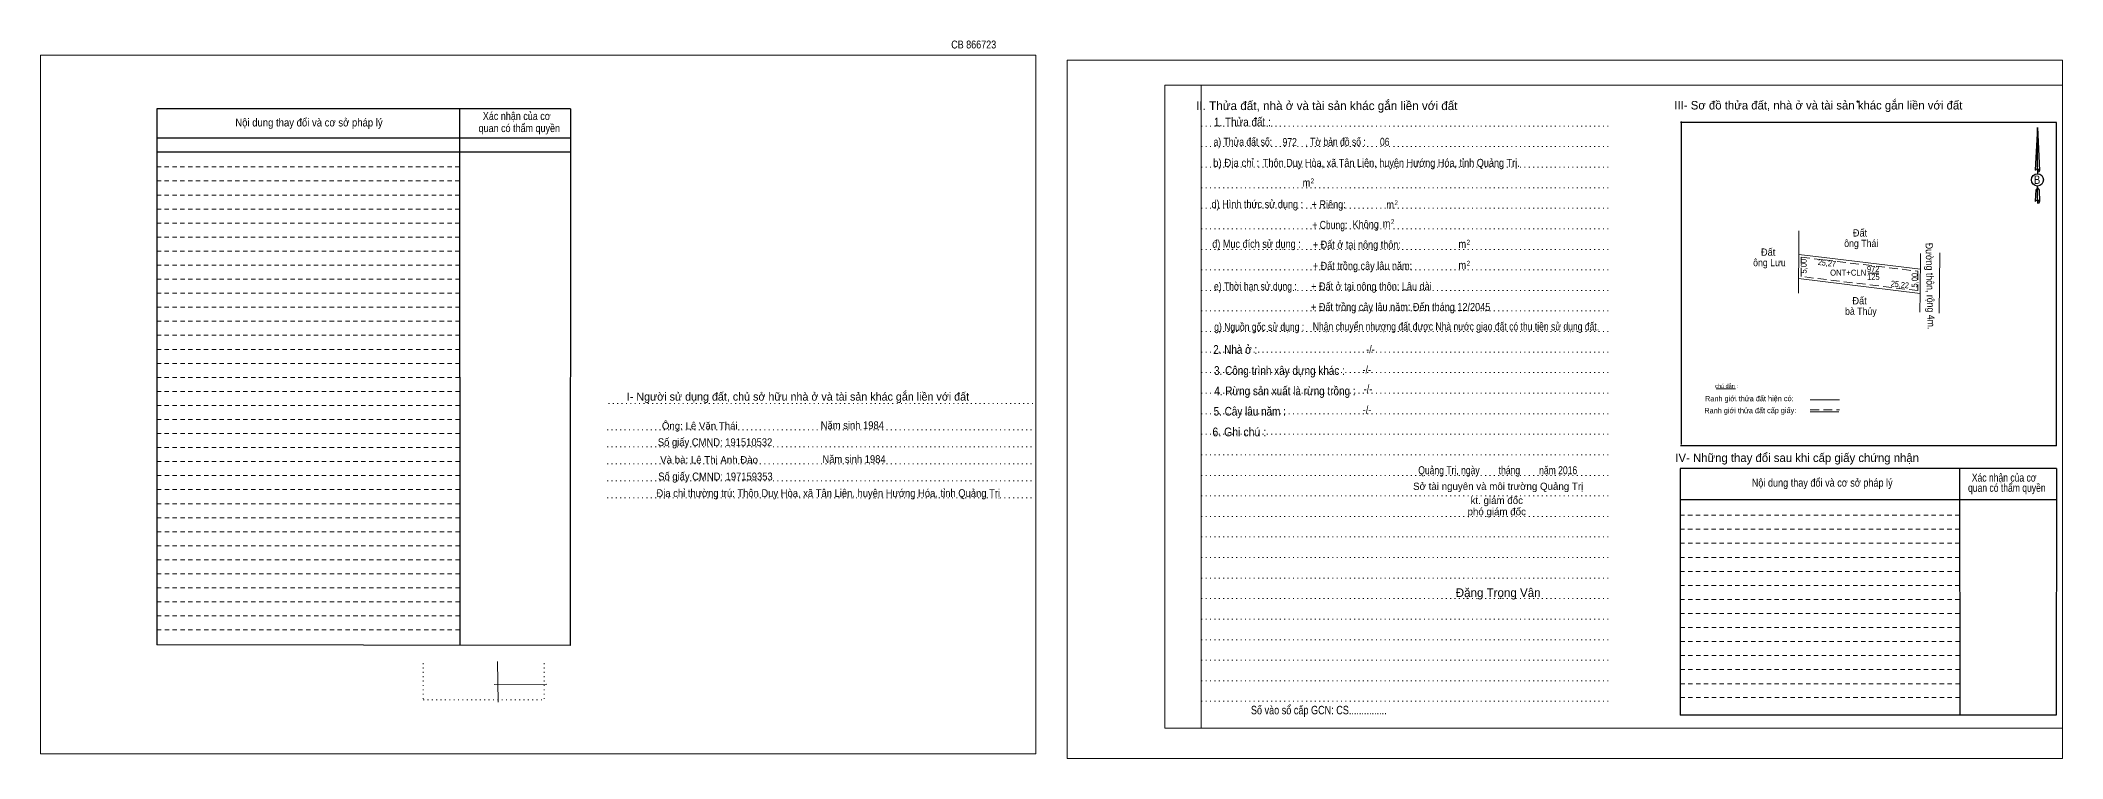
# Model space of a CAD drawing. Header units: metres. Extents: x 549694 to 550451, y 1838443 to 1838597.
# Drawn here: x 550034 to 550450.9, y 1838443.3 to 1838591.4 of the extents above; entities that cross this region are included whole.
import ezdxf
from ezdxf.enums import TextEntityAlignment as Align

# ---------------------------------------------------------------- set-up
doc = ezdxf.new("R2010")
doc.units = ezdxf.units.M
doc.header["$LTSCALE"] = 0.6
doc.header["$PDMODE"] = 32
doc.header["$PDSIZE"] = 0.3
for name, pattern in [('DOTTED', [1.5, 0.3, -1.2]), ('MEDIUM_DASHED', [4.5, 3, -1.5]), ('SHORT_DASHED', [2.7, 1.5, -1.2])]:
    doc.linetypes.add(name, pattern=pattern)
for name, color, linetype, lineweight in [('1', 7, 'DOTTED', 13), ('14', 7, 'Continuous', 13), ('15', 7, 'Continuous', 13), ('18', 7, 'Continuous', 13), ('2', 7, 'SHORT_DASHED', 13), ('28', 7, 'Continuous', 13), ('55', 7, 'Continuous', 13)]:
    doc.layers.add(name, color=color, linetype=linetype, lineweight=lineweight)
doc.layers.add('40', color=7, linetype='Continuous')

msp = doc.modelspace()

# ---------------------------------------------------------------- linework, layer by layer
at = {"layer": '1', "linetype": 'Continuous'}
for p, q in [((550265.82, 1838582.13), (550450.92, 1838582.13)), ((550265.82, 1838582.13), (550265.82, 1838449.63)), ((550450.92, 1838582.13), (550450.92, 1838448.51)), ((550265.82, 1838449.63), (550450.92, 1838449.63))]:
    msp.add_line(p, q, dxfattribs=at)
at = {"layer": '1'}
for p, q in [((550273.32, 1838582.13), (550273.32, 1838449.63)), ((550273.32, 1838582.13), (550273.32, 1838449.63)), ((550273.38, 1838573.73), (550357.92, 1838573.73)), ((550273.38, 1838569.49), (550357.92, 1838569.49)), ((550273.38, 1838565.25), (550357.92, 1838565.25)), ((550273.38, 1838561.03), (550357.92, 1838561.03)), ((550273.38, 1838556.79), (550357.92, 1838556.79)), ((550273.38, 1838552.55), (550357.92, 1838552.55)), ((550273.38, 1838548.31), (550357.92, 1838548.31)), ((550273.38, 1838544.09), (550357.92, 1838544.09)), ((550273.38, 1838539.83), (550357.92, 1838539.83)), ((550273.38, 1838535.61), (550357.92, 1838535.61)), ((550273.38, 1838531.37), (550357.92, 1838531.37)), ((550273.38, 1838527.13), (550357.92, 1838527.13)), ((550273.38, 1838522.89), (550357.92, 1838522.89)), ((550151.16, 1838516.51), (550239.22, 1838516.51)), ((550273.38, 1838518.67), (550357.92, 1838518.67)), ((550273.38, 1838514.43), (550357.92, 1838514.43)), ((550150.88, 1838511.11), (550238.92, 1838511.11)), ((550150.88, 1838507.61), (550238.92, 1838507.61)), ((550273.38, 1838510.19), (550357.92, 1838510.19)), ((550150.88, 1838504.11), (550238.92, 1838504.11)), ((550273.38, 1838505.95), (550357.92, 1838505.95)), ((550150.88, 1838500.61), (550238.92, 1838500.61)), ((550273.38, 1838501.71), (550357.92, 1838501.71)), ((550150.88, 1838497.11), (550238.92, 1838497.11)), ((550273.38, 1838497.49), (550357.92, 1838497.49)), ((550273.38, 1838493.25), (550357.92, 1838493.25)), ((550273.38, 1838489.01), (550357.92, 1838489.01)), ((550273.38, 1838484.77), (550357.92, 1838484.77)), ((550273.38, 1838480.55), (550357.92, 1838480.55)), ((550273.38, 1838476.31), (550357.92, 1838476.31)), ((550273.38, 1838472.07), (550357.92, 1838472.07)), ((550273.38, 1838467.83), (550357.92, 1838467.83)), ((550112.94, 1838462.99), (550112.94, 1838455.47)), ((550137.92, 1838462.99), (550137.92, 1838455.47)), ((550273.38, 1838463.61), (550357.92, 1838463.61)), ((550273.38, 1838459.37), (550357.92, 1838459.37)), ((550112.94, 1838455.47), (550137.92, 1838455.47)), ((550273.38, 1838455.13), (550357.92, 1838455.13))]:
    msp.add_line(p, q, dxfattribs=at)
at = {"layer": '1', "linetype": 'Continuous'}
for points in [[(550034.04, 1838444.33), (550239.24, 1838444.33), (550239.24, 1838588.33), (550034.04, 1838588.33)], [(550034.04, 1838588.33), (550239.24, 1838588.33), (550239.24, 1838444.33), (550034.04, 1838444.33)], [(550034.04, 1838444.33), (550239.24, 1838444.33), (550239.24, 1838588.33), (550034.04, 1838588.33)], [(550245.72, 1838443.33), (550450.92, 1838443.33), (550450.92, 1838587.33), (550245.72, 1838587.33)], [(550273.32, 1838582.13), (550450.92, 1838582.13), (550450.92, 1838449.63), (550273.32, 1838449.63)]]:
    msp.add_lwpolyline(points, close=True, dxfattribs=at)
at = {"layer": '14'}
for p, q in [((550396.52, 1838547.28), (550396.53, 1838551.25)), ((550396.54, 1838550.77), (550396.54, 1838552.11)), ((550401.8, 1838546.64), (550421.61, 1838544.24)), ((550425.48, 1838535.16), (550425.65, 1838547.57)), ((550396.5, 1838542.28), (550396.49, 1838539.3)), ((550410.87, 1838543.39), (550413.05, 1838543.39)), ((550421.49, 1838535.34), (550421.54, 1838539.24))]:
    msp.add_line(p, q, dxfattribs=at)
at = {"layer": '14', "linetype": 'MEDIUM_DASHED'}
msp.add_line((550397.02, 1838546.71), (550401.74, 1838546.14), dxfattribs=at)
at = {"layer": '14'}
for points in [[(550396.5, 1838542.28), (550421.54, 1838539.24), (550421.66, 1838547.49)], [(550396.52, 1838547.28), (550396.52, 1838546.64), (550396.5, 1838542.28)], [(550396.52, 1838546.64), (550396.52, 1838547.28), (550401.8, 1838546.64)]]:
    msp.add_lwpolyline(points, dxfattribs=at)
at = {"layer": '14', "linetype": 'MEDIUM_DASHED'}
msp.add_lwpolyline([(550401.74, 1838546.14), (550421.1, 1838543.8), (550421.05, 1838539.8), (550397, 1838542.72), (550397.02, 1838546.71)], dxfattribs=at)
at = {"layer": '15'}
for p, q in [((550128.28, 1838463.36), (550128.38, 1838454.95)), ((550127.6, 1838458.57), (550138.44, 1838458.67))]:
    msp.add_line(p, q, dxfattribs=at)
at = {"layer": '18', "lineweight": 25}
for p, q in [((550445.72, 1838573.43), (550446.2, 1838564.59)), ((550445.72, 1838573.43), (550446.2, 1838564.59)), ((550445.72, 1838573.43), (550446.2, 1838564.59)), ((550445.34, 1838565.97), (550445.26, 1838564.61)), ((550445.72, 1838564.89), (550445.72, 1838564.55)), ((550445.72, 1838564.55), (550445.72, 1838564.29)), ((550445.72, 1838564.29), (550445.72, 1838563.95)), ((550445.72, 1838564.29), (550445.72, 1838563.95)), ((550445.72, 1838564.29), (550445.72, 1838563.95)), ((550446.2, 1838564.59), (550446.2, 1838564.61)), ((550445.72, 1838560.97), (550445.72, 1838561.37)), ((550445.72, 1838560.97), (550445.72, 1838561.37)), ((550445.72, 1838560.97), (550445.72, 1838561.37)), ((550445.72, 1838560.97), (550446.08, 1838560.49)), ((550445.72, 1838560.97), (550446.08, 1838560.49)), ((550445.72, 1838560.97), (550446.08, 1838560.49)), ((550445.72, 1838558.47), (550445.72, 1838558.13)), ((550445.72, 1838558.13), (550445.72, 1838557.87)), ((550446.08, 1838560.49), (550446.2, 1838558.17)), ((550446.08, 1838560.49), (550446.2, 1838558.17)), ((550446.08, 1838560.49), (550446.2, 1838558.17)), ((550446.2, 1838558.17), (550446.2, 1838558.19))]:
    msp.add_line(p, q, dxfattribs=at)
for points in [[(550445.72, 1838564.89), (550445.72, 1838573.43), (550445.34, 1838565.97)], [(550445.72, 1838558.47), (550445.72, 1838560.97), (550445.4, 1838560.49), (550445.34, 1838559.55), (550445.26, 1838558.19)]]:
    msp.add_lwpolyline(points, dxfattribs=at)
msp.add_ellipse((550445.7436, 1838562.6297), major_axis=(0, 1.258), ratio=0.983453, dxfattribs=at)
for centre, start_param, end_param in [((550445.744, 1838564.5682), 1.57079633, 3.07445202), ((550445.744, 1838564.5682), 0.06714063, 1.57079633), ((550445.744, 1838564.5682), 4.71238898, 6.28318531), ((550445.744, 1838558.1477), 2.49106941, 3.07427841), ((550445.744, 1838558.1477), 1.57079633, 2.49106941), ((550445.744, 1838558.1477), 0.06714063, 1.57079633), ((550445.744, 1838558.1477), 4.71238898, 6.28318531)]:
    msp.add_ellipse(centre, major_axis=(0.4535, 0), ratio=0.655448, start_param=start_param, end_param=end_param, dxfattribs=at)
at = {"layer": '2', "linetype": 'Continuous', "lineweight": 25}
for p, q in [((550143.3, 1838577.29), (550058.04, 1838577.29)), ((550058.04, 1838577.29), (550058.04, 1838466.77)), ((550120.46, 1838577.29), (550120.5, 1838466.69)), ((550143.3, 1838571.25), (550058.14, 1838571.25)), ((550143.3, 1838568.37), (550058.14, 1838568.37))]:
    msp.add_line(p, q, dxfattribs=at)
at = {"layer": '2'}
for p, q in [((550120.46, 1838565.31), (550058.02, 1838565.31)), ((550120.46, 1838562.41), (550058.02, 1838562.41)), ((550120.46, 1838562.41), (550058.04, 1838562.41)), ((550120.46, 1838559.51), (550058.04, 1838559.51)), ((550120.46, 1838556.63), (550058.04, 1838556.63)), ((550120.46, 1838553.73), (550058.04, 1838553.73)), ((550120.46, 1838550.83), (550058.04, 1838550.83)), ((550120.46, 1838547.95), (550058.04, 1838547.95)), ((550120.48, 1838545.05), (550058.04, 1838545.05)), ((550120.48, 1838542.17), (550058.04, 1838542.17)), ((550120.48, 1838539.27), (550058.04, 1838539.27)), ((550120.48, 1838536.37), (550058.04, 1838536.37)), ((550120.48, 1838533.49), (550058.04, 1838533.49)), ((550120.48, 1838530.59), (550058.04, 1838530.59)), ((550120.48, 1838527.69), (550058.04, 1838527.69)), ((550120.48, 1838524.81), (550058.04, 1838524.81)), ((550120.48, 1838521.91), (550058.04, 1838521.91)), ((550120.48, 1838519.03), (550058.04, 1838519.03)), ((550120.48, 1838516.13), (550058.04, 1838516.13)), ((550120.48, 1838513.23), (550058.04, 1838513.23)), ((550120.48, 1838510.35), (550058.04, 1838510.35)), ((550120.48, 1838507.45), (550058.04, 1838507.45)), ((550120.5, 1838504.55), (550058.04, 1838504.55)), ((550120.5, 1838501.67), (550058.04, 1838501.67)), ((550120.5, 1838498.77), (550058.04, 1838498.77)), ((550120.5, 1838495.87), (550058.04, 1838495.87)), ((550120.5, 1838492.99), (550058.04, 1838492.99)), ((550120.5, 1838490.09), (550058.04, 1838490.09)), ((550120.5, 1838487.21), (550058.04, 1838487.21)), ((550429.68, 1838490.59), (550372.12, 1838490.59)), ((550429.7, 1838487.71), (550372.12, 1838487.71)), ((550120.5, 1838484.31), (550058.04, 1838484.31)), ((550429.7, 1838484.81), (550372.12, 1838484.81)), ((550120.5, 1838481.41), (550058.04, 1838481.41)), ((550120.5, 1838478.53), (550058.04, 1838478.53)), ((550429.7, 1838481.91), (550372.12, 1838481.91)), ((550429.7, 1838479.03), (550372.12, 1838479.03)), ((550120.5, 1838475.63), (550058.04, 1838475.63)), ((550429.7, 1838476.13), (550372.12, 1838476.13)), ((550120.5, 1838472.73), (550058.04, 1838472.73)), ((550429.7, 1838473.23), (550372.12, 1838473.23)), ((550429.72, 1838470.35), (550372.12, 1838470.35)), ((550120.5, 1838469.85), (550058.04, 1838469.85)), ((550429.72, 1838467.45), (550372.12, 1838467.45)), ((550429.72, 1838464.57), (550372.12, 1838464.57)), ((550429.72, 1838461.67), (550372.12, 1838461.67)), ((550429.72, 1838458.77), (550372.12, 1838458.77)), ((550429.74, 1838455.89), (550372.12, 1838455.89))]:
    msp.add_line(p, q, dxfattribs=at)
at = {"layer": '2', "linetype": 'Continuous', "lineweight": 25}
msp.add_lwpolyline([(550143.3, 1838577.29), (550143.26, 1838466.65), (550058.04, 1838466.77)], dxfattribs=at)
at = {"layer": '28', "lineweight": 25}
for p, q in [((550372.26, 1838574.69), (550372.26, 1838508.05)), ((550449.7, 1838507.83), (550372.18, 1838507.83)), ((550429.68, 1838503.13), (550429.74, 1838452.25)), ((550449.64, 1838503.13), (550449.6, 1838452.25)), ((550449.62, 1838496.67), (550372.12, 1838496.67)), ((550449.6, 1838452.25), (550372.12, 1838452.25))]:
    msp.add_line(p, q, dxfattribs=at)
at = {"layer": '28', "linetype": 'SHORT_DASHED'}
msp.add_line((550429.68, 1838493.49), (550372.12, 1838493.49), dxfattribs=at)
at = {"layer": '28', "lineweight": 25}
for points in [[(550449.7, 1838507.83), (550449.7, 1838574.47), (550372.18, 1838574.47)], [(550449.64, 1838503.13), (550372.12, 1838503.13), (550372.12, 1838452.25)]]:
    msp.add_lwpolyline(points, dxfattribs=at)
at = {"layer": '28'}
msp.add_point((550408.66, 1838578.79), dxfattribs=at)
at = {"layer": '55'}
for p, q in [((550379.48, 1838519.53), (550383.52, 1838519.59)), ((550398.86, 1838517.27), (550404.96, 1838517.27)), ((550398.92, 1838514.79), (550404.78, 1838514.79)), ((550398.92, 1838514.79), (550404.78, 1838514.79))]:
    msp.add_line(p, q, dxfattribs=at)
at = {"layer": '55', "linetype": 'MEDIUM_DASHED'}
msp.add_line((550398.92, 1838515.23), (550404.92, 1838515.23), dxfattribs=at)

# ---------------------------------------------------------------- texts
at = {"layer": '14'}
for s, height, width, p in [('ông Thái', 1.5, 0.9, (550409.415, 1838548.8)), ('Đất ', 1.5, 0.95, (550409.42, 1838550.96)), ('ông Lưu', 1.5, 0.9, (550390.49, 1838544.84)), ('Đất ', 1.5, 0.95, (550390.49, 1838547)), ('ONT+CLN', 1.25, 0.95, (550406.72, 1838542.89)), ('972', 1.25, 0.85, (550411.875, 1838543.63)), ('125', 1.25, 0.85, (550411.915, 1838542.01)), ('Đất ', 1.5, 0.95, (550409.34, 1838536.97)), ('bà Thủy', 1.5, 0.9, (550409.34, 1838534.81))]:
    msp.add_text(s, height=height, dxfattribs=dict(at, width=width)).set_placement(p, align=Align.CENTER)
for s, height, rotation, width, p in [('Đường thôn, rộng 4m.', 1.5, 271.435, 0.9, (550422.8866, 1838540.7238)), ('5,00', 1.2, 89.771, 0.85, (550398.1554, 1838544.8326)), ('25,27', 1.2, 353.091, 0.9, (550402.2678, 1838544.8934)), ('25,22', 1.2, 353.078, 0.9, (550417.3027, 1838540.4711)), ('5,00', 1.2, 89.198, 0.85, (550421.009, 1838541.9366))]:
    msp.add_text(s, height=height, rotation=rotation, dxfattribs=dict(at, width=width)).set_placement(p, align=Align.CENTER)
at = {"layer": '18'}
for s, height, p in [('II. Thửa đất, nhà ở và tài sản khác gắn liền với đất', 1.8, (550299.24, 1838577.03)), ('Sở tài nguyên và môi trường Quảng Trị', 1.5, (550334.57, 1838498.71)), ('phó giám đốc', 1.5, (550334.27, 1838493.5)), ('kt. giám đốc', 1.5, (550334.28, 1838495.81)), ('Đặng Trọng Vân', 1.782, (550334.565, 1838476.65))]:
    msp.add_text(s, height=height, dxfattribs=at).set_placement(p, align=Align.CENTER)
for s, height, width, p in [('1. Thửa đất :', 1.8, 0.85, (550281.825, 1838573.67)), ('a) Thửa đất số:              , Tờ bản đồ số : ', 1.65, 0.8, (550291.82, 1838569.66)), ('972', 1.65, 0.8, (550291.585, 1838569.61)), ('06', 1.65, 0.8, (550311.18, 1838569.67)), ('b) Địa chỉ : ', 1.65, 0.9, (550280.82, 1838565.33)), (' Thôn Duy Hòa, xã Tân Liên, huyện Hướng Hóa, tỉnh Quảng Trị.', 1.65, 0.85, (550312.28, 1838565.32)), (' m', 1.65, 0.85, (550294.775, 1838561.24)), ('2', 1, 0.75, (550296.265, 1838561.94)), ('B', 1.728, 0.85, (550445.665, 1838561.81)), ('d) Hình thức sử dụng :', 1.65, 0.85, (550284.915, 1838556.81)), ('+ Riêng: ', 1.65, 0.85, (550299.885, 1838556.77)), (' m', 1.65, 0.85, (550312.035, 1838556.71)), ('2', 1, 0.75, (550313.545, 1838557.43)), ('       + Chung:', 1.65, 0.8, (550298.155, 1838552.53)), ('Không', 1.65, 0.85, (550307.255, 1838552.65)), (' m', 1.65, 0.85, (550311.295, 1838552.81)), ('2', 1, 0.75, (550312.805, 1838553.53)), ('đ) Mục đích sử dụng :', 1.65, 0.85, (550284.745, 1838548.63)), ('+ Đất ở tại nông thôn:', 1.65, 0.85, (550305.435, 1838548.46)), (' m', 1.65, 0.85, (550326.915, 1838548.59)), ('2', 1, 0.75, (550328.425, 1838549.29)), ('+ Đất trồng cây lâu năm:', 1.65, 0.85, (550306.58, 1838544.09)), (' m', 1.65, 0.85, (550326.915, 1838544.25)), ('2', 1, 0.75, (550328.425, 1838544.95)), ('e) Thời hạn sử dụng :', 1.65, 0.8, (550284.51, 1838539.87)), ('+ Đất ở tại nông thôn: Lâu dài', 1.65, 0.85, (550308.44, 1838539.86)), ('+ Đất trồng cây lâu năm: Đến tháng 12/2045', 1.65, 0.85, (550314.455, 1838535.61)), ('g) Nguồn gốc sử dụng :', 1.65, 0.8, (550285.3, 1838531.51)), ('Nhận chuyển nhượng đất được Nhà nước giao đất có thu tiền sử dụng đất.', 1.65, 0.8, (550325.86, 1838531.59)), ('2. Nhà ở :', 1.8, 0.85, (550280.355, 1838526.77)), ('3. Công trình xây dựng khác :', 1.8, 0.85, (550289.47, 1838522.43)), ('4. Rừng sản xuất là rừng trồng :', 1.8, 0.85, (550290.605, 1838518.23)), ('5. Cây lâu năm :', 1.8, 0.85, (550283.35, 1838514.03)), ('6. Ghi chú :', 1.8, 0.9, (550281.195, 1838509.77)), ('Quảng Trị, ngày        tháng        năm 2016', 1.65, 0.8, (550334.475, 1838501.95)), ('Số vào sổ cấp GCN: CS...............', 1.75, 0.8, (550297.59, 1838452.45))]:
    msp.add_text(s, height=height, dxfattribs=dict(at, width=width)).set_placement(p, align=Align.CENTER)
at = {"layer": '2'}
for s, width, p in [('Nội dung thay đổi và cơ sở pháp lý', 0.9, (550089.4, 1838573.65)), ('Nội dung thay đổi và cơ sở pháp lý', 0.9, (550089.4, 1838573.65)), (' quan có thẩm quyền', 0.85, (550132.505, 1838572.49)), (' quan có thẩm quyền', 0.85, (550132.505, 1838572.49)), ('Xác nhận của cơ', 0.85, (550132.235, 1838574.99)), ('Xác nhận của cơ', 0.85, (550132.235, 1838574.99))]:
    msp.add_text(s, height=1.63, dxfattribs=dict(at, width=width)).set_placement(p, align=Align.CENTER)
at = {"layer": '28'}
for s, height, p in [('III- Sơ đồ thửa đất, nhà ở và tài sản khác gắn liền với đất', 1.75, (550400.58, 1838577.15)), ('I- Người sử dụng đất, chủ sở hữu nhà ở và tài sản khác gắn liền với đất', 1.653, (550190.205, 1838517.13)), ('Ông: Lê Văn Thái', 1.49, (550169.965, 1838511.19)), ('Và bà: Lê Thị Anh Đào', 1.49, (550171.89, 1838504.19)), ('IV- Những thay đổi sau khi cấp giấy chứng nhận', 1.75, (550396.205, 1838504.47))]:
    msp.add_text(s, height=height, dxfattribs=at).set_placement(p, align=Align.CENTER)
for s, height, width, p in [('-/-', 1.65, 0.85, (550308.235, 1838526.87)), ('-/-', 1.65, 0.85, (550307.475, 1838522.69)), ('-/-', 1.65, 0.85, (550307.735, 1838518.73)), ('-/-', 1.65, 0.85, (550307.535, 1838514.41)), ('Năm sinh 1984', 1.61, 0.9, (550201.42, 1838511.25)), ('Số giấy CMND: 191510532', 1.61, 0.9, (550173.12, 1838507.75)), ('Năm sinh 1984', 1.61, 0.9, (550201.77, 1838504.26)), ('Số giấy CMND: 197159353', 1.61, 0.9, (550173.2, 1838500.69)), ('Nội dung thay đổi và cơ sở pháp lý', 1.65, 0.85, (550401.37, 1838499.39)), (' quan có thẩm quyền', 1.65, 0.8, (550439.185, 1838498.33)), ('Xác nhận của cơ', 1.65, 0.8, (550438.875, 1838500.43)), ('Địa chỉ thường trú: Thôn Duy Hòa, xã Tân Liên, huyện Hướng Hóa, tỉnh Quảng Trị', 1.61, 0.9, (550196.46, 1838497.25))]:
    msp.add_text(s, height=height, dxfattribs=dict(at, width=width)).set_placement(p, align=Align.CENTER)
at = {"layer": '40', "width": 0.85}
msp.add_text('CB 866723', height=1.63, dxfattribs=at).set_placement((550226.44, 1838589.73), align=Align.CENTER)
at = {"layer": '55'}
msp.add_text('chú dẫn :', height=0.8276, rotation=359.974, dxfattribs=at).set_placement((550381.6398, 1838519.7289), align=Align.CENTER)
at = {"layer": '55', "width": 0.8}
for s, height, p in [('Ranh giới thửa đất hiện có:', 1.128, (550386.3437, 1838516.9875)), ('Ranh giới thửa đất cấp giấy:', 1.123, (550386.5487, 1838514.5281))]:
    msp.add_text(s, height=height, rotation=0.135, dxfattribs=at).set_placement(p, align=Align.CENTER)

doc.saveas('drawing.dxf')
